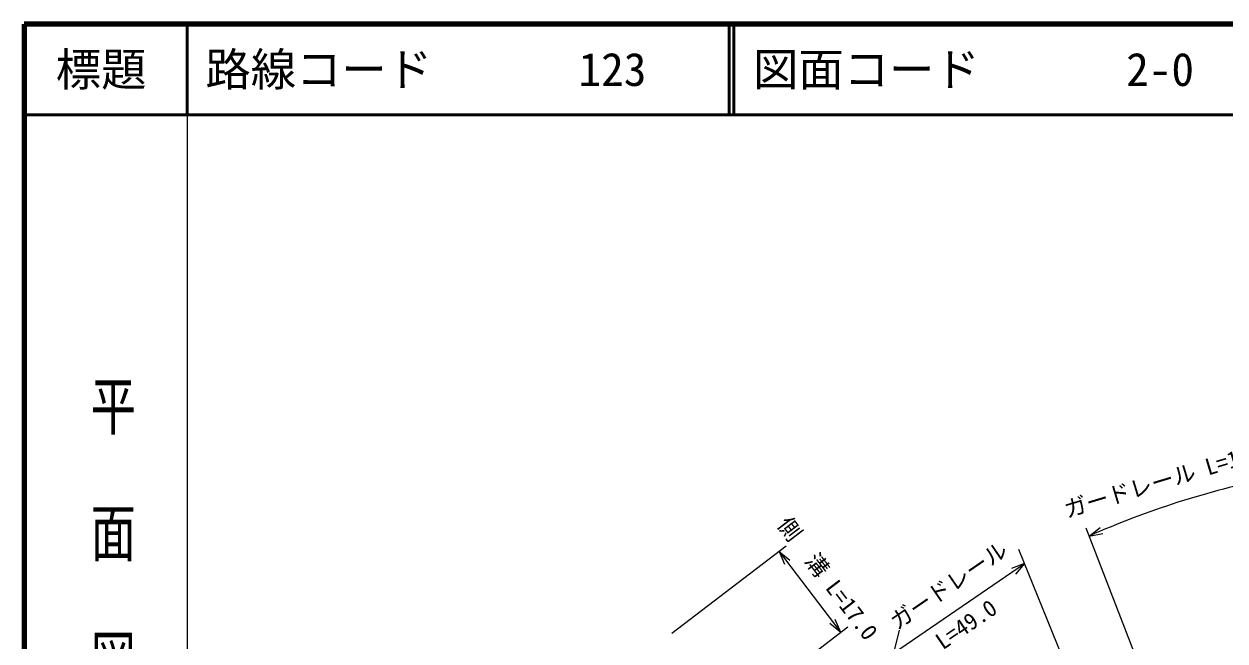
# Model space of a CAD drawing. Units: millimetres, scale not verified. Extents: x 40000 to 680000, y 20000 to 380000.
# Drawn here: x 40000 to 172416, y 311965 to 380000 of the extents above; entities that cross this region are included whole.
import ezdxf
from ezdxf.enums import TextEntityAlignment as Align

# ---------------------------------------------------------------- set-up
doc = ezdxf.new("R2010")
doc.units = ezdxf.units.MM
doc.header["$LTSCALE"] = 1000
for name, color, linetype, lineweight in [('M-STR-HTXT', 7, 'Continuous', 13), ('M-TTL', 2, 'Continuous', 140), ('M-TTL-BAND', 7, 'Continuous', 25), ('M-TTL-LINE', 7, 'Continuous', 50)]:
    doc.layers.add(name, color=color, linetype=linetype, lineweight=lineweight)
doc.layers.add('M-TTL-TXT', color=7, linetype='Continuous')
doc.styles.add('@ＭＳ ゴシック', font='')
doc.styles.add('ＭＳ ゴシック', font='')
doc.styles.get('@ＭＳ ゴシック').set_extended_font_data('@MS Gothic')
doc.styles.get('ＭＳ ゴシック').set_extended_font_data('MS Gothic')

msp = doc.modelspace()

# ---------------------------------------------------------------- linework, layer by layer
at = {"layer": 'M-STR-HTXT'}
for p, q in [((157438, 323539), (158658, 324489)), ((167591, 297275), (157101, 324411)), ((157438, 323539), (158962, 323803)), ((111436, 312826), (124039, 322445)), ((123244, 321839), (130054, 312917)), ((123244, 321839), (123856, 320419)), ((123244, 321839), (124452, 320874)), ((160926, 294261), (149700, 322057)), ((135882, 310617), (150329, 320499)), ((150329, 320499), (148879, 319961)), ((150329, 320499), (149303, 319342)), ((130054, 312917), (128846, 313882)), ((130054, 312917), (129442, 314337)), ((118246, 303904), (130849, 313523)), ((126606, 272935), (136511, 313171))]:
    msp.add_line(p, q, dxfattribs=at)
msp.add_arc((196972, 234190), 97704, 101.57677, 113.86767, dxfattribs=at)
at = {"layer": 'M-TTL'}
for p, q in [((40000, 380000), (40000, 20000)), ((680000, 380000), (40000, 380000))]:
    msp.add_line(p, q, dxfattribs=at)
at = {"layer": 'M-TTL-BAND'}
msp.add_line((58000, 370000), (58000, 20000), dxfattribs=at)
at = {"layer": 'M-TTL-LINE'}
for p, q in [((58000, 380000), (58000, 370000)), ((117750, 380000), (117750, 370000)), ((118250, 380000), (118250, 370000)), ((40000, 370000), (680000, 370000))]:
    msp.add_line(p, q, dxfattribs=at)

# ---------------------------------------------------------------- texts
at = {"layer": 'M-STR-HTXT', "style": 'ＭＳ ゴシック'}
for s, rotation, p in [('ガードレール L=14.0', 16.749, (166524, 328415)), ('側\u3000溝 L=17.0', 307.354, (127444, 317984)), ('ガードレール', 34.374, (142762, 316894)), (' L=49.0', 34.374, (144188, 312231))]:
    msp.add_text(s, height=1833, rotation=rotation, dxfattribs=at).set_placement(p, align=Align.BOTTOM_CENTER)
at = {"layer": 'M-TTL-BAND', "style": '@ＭＳ ゴシック', "width": 1.4}
msp.add_text('平  面  図', height=3666, rotation=270, dxfattribs=at).set_placement((49777, 306475), align=Align.MIDDLE_RIGHT)
at = {"layer": 'M-TTL-TXT', "style": 'ＭＳ ゴシック'}
msp.add_text('標題', height=3666, dxfattribs=at).set_placement((48500, 375000), align=Align.MIDDLE_CENTER)
for s, p in [('路線コード', (60000, 375000)), ('123', (101142, 375000)), ('図面コード', (120380, 375000)), ('2-0', (161521, 375000))]:
    msp.add_text(s, height=3666, dxfattribs=at).set_placement(p, align=Align.MIDDLE_LEFT)

doc.saveas('drawing.dxf')
